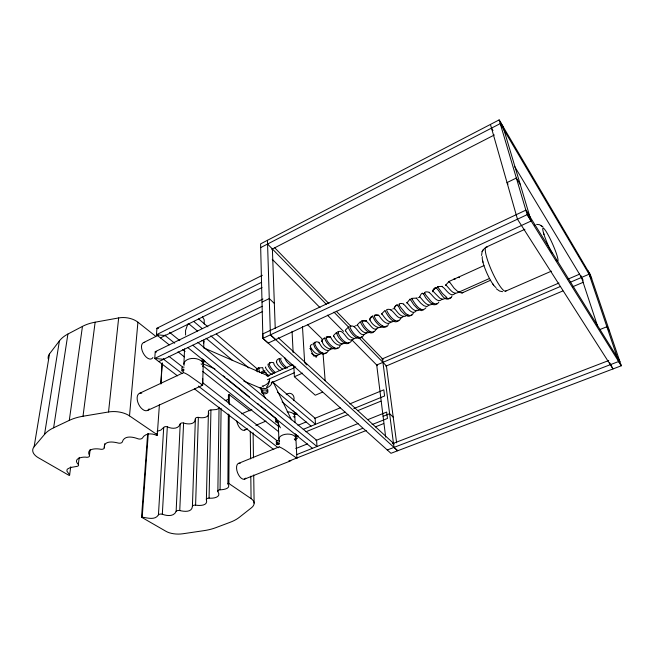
<?xml version="1.0" encoding="UTF-8"?>
<svg xmlns="http://www.w3.org/2000/svg" width="654" height="654" viewBox="0 0 654 654"><rect width="100%" height="100%" fill="white"/><g stroke="black" fill="none" stroke-linecap="round" stroke-linejoin="round"><path stroke-width="0.98" d="M250.809 476.186L251.079 498.626A16.088 8.052 -1.1 0 1 251.537 507.708L239.282 517.355A37.515 18.598 -0.1 0 1 230.159 522.284L215.812 527.68A37.278 18.271 0.3 0 1 203.999 530.639L182.842 533.762A15.663 7.488 0.6 0 1 165.985 531.318L141.534 517.224C145.155 517.012 154.843 521.213 158.44 514.821A2.673 1.3 1.3 0 1 162.315 514.265C166.86 515.908 173.776 516.873 176.13 511.428A2.681 1.316 0.8 0 1 179.752 510.545C184.027 511.575 191.957 512.638 192.407 506.392A2.69 1.333 0.3 0 1 195.595 505.133C199.535 505.771 208.373 506 206.386 499.681A2.714 1.365 -0.1 0 1 209.076 498.103C213 498.65 221.919 497.326 217.856 491.612A2.747 1.406 -0.4 0 1 220.071 489.789C223.308 489.805 231.541 488.603 227.894 483.78L228.336 414.056M228.409 402.938L228.426 394.722L229.006 394.444L250.024 410.916M251.079 498.626L228.859 483.502L229.243 414.775M229.301 404.671L229.358 394.558M294.308 438.834L294.537 439.308M220.071 489.789L221.093 408.317M217.856 491.612L219.057 407.189M202.765 378.576L202.626 385.157L203.304 361.621M209.076 498.103L210.94 409.968L216.605 409.527L219.523 408.088M206.386 499.681L208.43 411.636A2.526 1.463 0.7 0 1 210.94 409.968M481.573 255.477L482.104 251.594L484.671 248.095M203.713 347.38L203.893 341.274M195.595 505.133L198.366 417.375C202.438 418.388 210.523 417.775 208.43 411.636M192.407 506.392L195.391 418.691A2.51 1.431 1.1 0 1 198.366 417.375M394.288 308.892C393.634 307.413 397.828 303.031 397.894 305.851M179.752 510.545L183.586 423.024C187.772 424.471 195.342 424.855 195.391 418.691M183.888 364.155L184.583 348.868M176.13 511.428L180.21 423.939A2.493 1.406 1.7 0 1 183.586 423.024M373.025 316.716C371.913 315.473 375.314 321.67 376.271 322.34C378.396 324.866 382.296 329.33 385.786 326.632M202.127 340.857L202.021 340.432M445.505 285.316L449.085 281.424L483.976 265.606M442.21 286.787C445.292 287.719 450.099 298.338 455.094 293.564M162.315 514.265L167.326 426.849A2.493 1.398 2.3 0 0 163.713 427.414L160.778 430.136L157.099 431.338M449.053 281.449L449.184 282.226M158.44 514.821L163.713 427.414M182.196 373.606L163.631 359.275L163.68 358.531M174.7 343.211L165.143 335.559L165.192 334.848M159.429 404.409L157.23 435.417L156.649 435.376L156.788 433.34M160.819 383.064L162.078 363.763M160.909 384.021L162.29 362.831M142.22 516.848L148.286 433.504M141.534 517.224L147.641 433.896M325.324 338.322C323.509 337.276 326.975 343.342 327.875 344.086C329.968 346.833 334.57 351.206 337.84 347.748M330.883 348.77C329.305 351.68 325.291 350.397 323.444 348.468C319.863 346.506 319.986 339.663 314.541 342.41C315.073 347.871 324.024 358.278 328.398 350.838M429.179 292.559C432.237 294.218 437.224 304.347 442.071 299.205M157.442 434.894L129.508 415.879L137.92 322.201A17.421 11.044 6.1 0 0 118.668 317.934L95.132 322.193A39.869 24.582 6.3 0 0 82.453 326.395L67.893 334.047A39.657 24.092 6.7 0 0 59.4 340.922L49.524 353.855A17.045 10.153 7.8 0 0 48.257 358.997M49.524 353.855L34.114 446.764A18.459 9.614 5.8 0 0 38.365 457.751L68.964 475.335L69.684 475.017L66.871 471.052L67.207 469.22L70.215 467.577L76.51 466.457A2.984 1.537 4.8 0 0 78.333 464.422C72.226 458.699 82.42 456.402 86.868 457.301A3.017 1.586 4.6 0 0 89.443 455.462C85.633 448.309 96.563 448.301 100.896 449.282A3.041 1.627 4.3 0 0 104.264 447.786L104.697 443.731M34.114 446.764L44.546 434.395A42.951 22.841 4.9 0 1 53.628 427.79L69.291 420.375A43.197 23.34 4.5 0 1 83.009 416.246L108.531 411.979L118.668 317.934M89.443 455.462L90.17 449.396M332.355 348.884C327.384 350.364 317.721 341.306 324.744 337.783M78.333 464.422L79.232 457.383M83.009 416.246L95.132 322.193M201.407 364.458L201.146 363.796M69.626 474.943L70.706 466.858M69.291 420.375L82.453 326.395M423.604 309.808L421.233 310.65L417.963 309.089L413.712 304.699L410.123 299.082L406.821 303.023M53.628 427.79L67.893 334.047M416.508 310.209C412.535 317.288 405.415 304.87 403.649 304.429M44.546 434.395L59.4 340.922M376.23 328.995C372.461 337.562 363.166 326.183 361.907 320.942C368.864 317.313 371.791 334.75 378.829 327.302M204.261 324.073L204.171 319.692L202.405 316.732M366.395 320.705L366.575 321.425M360.877 322.218C359.594 321.228 363.33 327.662 364.433 328.463C366.444 331.087 371.398 335.347 374.08 331.308M293.589 400.6C295.706 395.801 290.49 390.708 286.207 394.714M258.894 368.521A7.022 3.156 65.8 0 0 257.177 368.423L256.303 371.08M436.807 303.701C433.537 307.118 429.286 301.911 427.16 299.475C423.988 297.137 423.236 288.071 419.549 297.243M297.366 435.916L296.548 435.948L297.251 435.711M400.951 317.975C397.158 326.567 388.182 314.77 386.498 309.808C393.602 306.097 396.945 323.28 403.706 316.168M366.771 332.494C359.651 340.799 356.798 322.635 349.825 326.485C351.002 331.823 360.338 342.949 364.106 334.407M317.19 355.457L316.315 356.512L314.868 356.07M361.662 337.145C358.392 340.603 353.863 336.025 351.778 333.344C350.863 332.641 347.397 326.518 348.884 327.654M316.838 355.989L317.043 355.392M452.053 295.935L451.113 297.652M413.377 312.964C412.134 317.828 406.387 314.836 404.466 312.113C402.905 309.489 393.994 301.641 403.673 303.857M391.076 309.546L391.157 310.282M388.337 324.122C386.154 334.57 365.995 311.247 378.658 315.163C381.192 318.751 386.416 326.591 391.035 322.038M354.231 338.682C346.685 344.846 344.944 328.341 337.922 331.815C338.936 337.063 347.495 347.781 351.934 340.35M337.202 333.327C335.159 331.022 338.772 338.249 339.745 338.747C341.829 341.486 346.424 345.925 349.694 342.467M340.088 345.631C337.137 356.177 318.048 333.295 330.654 337.211M438.883 302.066C437.215 306.374 432.131 302.9 430.299 300.538C428.91 297.848 419.198 289.967 429.294 292.256M180.21 423.939C178.354 429.441 171.593 428.861 167.326 426.849M262.957 368.047C261.796 369.044 266.742 375.322 269.62 375.649M425.942 307.83C420.833 313.994 414.301 302.859 411.767 298.551M482.104 251.594L482.341 251.111M482.677 250.425L482.922 249.934M449.887 297.872C441.802 305.001 436.978 278.252 432.49 291.782M411.113 315.13L411.382 314.705M398.793 320.305C393.602 326.24 386.097 313.291 385.214 310.879M386.097 326.264L386.367 325.839M316.021 357.46L316.332 357.027M428.918 305.279L426.784 306.612L423.808 305.671L420.661 303.072L416.394 298.093L411.668 298.379L411.922 299.099M342.483 343.767C338.004 348.141 332.346 340.979 330.515 336.957M279.708 358.686C277.484 360.526 283.427 367.196 286.002 368.643M319.087 354.231C317.133 357.002 313.364 355.31 311.476 353.397M326.142 352.956L323.199 354.28L319.234 352.506L314.909 347.601L313.143 343.048L313.765 343.554M282.536 369.044C279.454 367.123 272.726 361.384 279.144 358.457M333.842 336.532L333.466 335.616L336.499 332.461M345.582 330.989L345.312 330.245L348.394 327.065M357.476 325.39L357.305 324.834L360.428 321.613M372.625 316.086L369.453 319.324L369.633 320.076M273.993 363.215C272.195 362.937 278.359 370.883 280.427 370.597M372.657 316.078C364.875 318.531 376.541 329.698 380.775 327.262M381.838 314.345L381.756 313.757L384.977 310.487M394.182 308.157C398.278 299.843 398.875 310.454 402.398 312.236C404.368 314.321 407.892 317.967 410.818 315.498M435.932 287.384L432.507 290.801M458.078 292.567C452.821 295.461 449.143 287.67 445.66 284.858M393.602 321.376C388.501 324.114 384.462 317.247 381.756 313.757M419.541 296.695C422.811 299.548 426.31 306.889 431.607 304.502M442.39 286.354L437.542 286.656L437.681 287.433M356.822 337.799C351.901 340.481 347.519 334.129 345.337 330.286M418.715 310.258C413.467 312.604 409.886 305.549 406.796 302.434M444.671 298.665L442.815 299.344L439.799 298.15L432.596 290.793L435.916 287.4L436.087 288.161M416.394 298.093L416.32 298.518M228.45 399.316L225.131 400.624M394.19 308.14C397.076 311.353 400.346 317.591 405.554 316.242M368.725 332.575C363.624 334.635 359.716 328.61 357.321 324.825M321.147 353.806C316.25 355.923 311.974 350.201 310.192 346.228M344.421 343.473C339.524 345.206 335.674 339.598 333.565 335.87M260.676 247.604L500.228 123.606L591.715 278.678L589.082 274.214L569.977 282.381M271.729 249.321L494.342 134.977M262.36 275.293L156.919 328.251L156.453 334.725L169.231 344.862M261.641 282.266L156.453 334.725L165.143 335.559M143.7 342.524L158.252 335.281M160.443 337.889L262.025 287.531M262.965 299.001L155.227 351.713L154.745 358.466L177.455 375.846M356.332 325.488L355.441 325.888M392.735 309.04L393.193 308.811M262.009 302.115L269.276 298.576L274.345 303.423M262.238 306.268L154.745 358.466L163.631 359.275M418.02 297.627L418.495 297.398M158.832 361.588L262.622 311.492M617.204 357.272L619.869 361.564L525.865 210.155L262.785 333.941L262.9 338.363L268.156 343.088L531.146 220.995L502.901 126.32L499.133 119.911L260.586 243.877L262.9 338.363L390.978 453.304L621.3 365.782L590.488 275.081L587.864 270.609L618.643 361.507L621.3 365.782L527.189 214.643L499.133 119.911L590.488 275.081M139.482 393.356L183.521 372.666M262.9 338.363L527.198 214.643L531.138 220.995M486.045 247.212L524.892 229.276M147.542 410.45L202.577 385.255M267.282 376.099L292.918 364.646M320.975 353.626L322.414 352.98M332.714 348.386L334.169 347.74M344.601 343.088L346.072 342.434M356.634 337.726L358.122 337.055M368.815 332.289L370.327 331.619M381.151 326.787L382.68 326.109M393.651 321.212L395.196 320.525M406.298 315.571L407.867 314.876M419.108 309.857L420.694 309.154M432.09 304.069L433.692 303.358M445.243 298.208L446.87 297.48L442.415 293.458L437.542 286.656M489.388 278.522L458.56 292.273L454.121 288.201L449.151 281.457M293.916 367.703L295.714 366.91M462.239 292.861L490.598 280.247M267.388 379.761L293.106 368.325M271.157 382.966L294.21 372.78M293.818 365.684L294.382 376.729L302.516 373.156M505.673 291.112L551.387 271.157M241.637 413.827L251.831 409.42M381.822 359.087L558.966 283.019M567.934 279.168L579.681 274.116M376.712 365.006L560.069 286.615M322.381 392.196L315.277 395.22L294.382 376.729M385.762 366.207L562.832 290.956M572.691 286.763L583.54 282.152M244.759 430.038L247.523 428.869M255.82 425.37L265.965 421.086M298.003 425.304L306.162 421.936M314.402 418.527L340.391 407.785M349.784 403.902L383.824 389.825L384.609 395.964L353.83 408.595M303.235 429.343L345.214 412.126M305.925 431.779L347.936 414.628M357.624 410.671L380.906 401.164M294.701 439.382L297.488 438.254M238.816 463.277L279.16 446.862M295.837 448.546L307.462 443.878M315.857 440.502L358.073 423.547M367.81 419.639L386.661 412.069L387.479 418.446L372.101 424.569M383.089 416.312L389.62 413.696L393.218 417.146M599.734 329.608L606.871 326.747L609.528 331.112M296.973 454.489L362.267 428.484M289.877 460.768L288.896 460.751M290.695 460.441L296.164 458.266M297.006 457.939L366.265 430.479M375.396 426.866L383.677 423.579M244.334 479.194L290.875 460.751M392.326 443.747L608.76 360.517M387.266 449.968L618.643 361.507M262.565 367.687L258.379 367.94L259.785 372.437M273.585 362.708C264.044 360.501 272.955 371.006 275.587 372.666M536.599 224.371L539.591 224.714L543.098 227.11M361.907 320.942L366.387 320.713L361.948 320.934L362.357 321.555M326.166 337.145L330.523 336.949M502.624 291.692L499.533 291.038L496.263 288.725M156.608 351.844L155.227 351.713L155.865 352.204M158.538 328.414L156.919 328.251L157.54 328.749M258.592 367.785L259.515 368.496M269.522 362.831L270.2 363.289M183.684 372.657L185.213 373.279A19.056 1.341 34.7 0 1 188.924 375.371L202.568 385.043M202.413 385.255L201.399 384.871M313.209 355.85L314.558 355.825A6.393 2.493 65.8 0 1 312.53 353.397M279.34 446.87L281.408 447.859A16.873 1.055 34.2 0 1 285.177 450.083L296.81 458.209M296.671 458.38L296.082 458.143M272.334 374.39C270.012 374.75 263.709 366.265 265.794 366.976M314.615 342.385L315.163 342.925M292.011 365.7C288.716 364.564 285.209 360.706 284.809 357.763M156.649 435.376C151.949 433.136 145.278 432.973 142.376 438.074A3.057 1.676 3.1 0 1 138.035 438.809C132.975 436.872 124.26 435.024 122.282 441.973A3.057 1.66 3.8 0 1 118.309 443.077C113.633 441.793 103.708 440.24 104.264 447.786M202.781 363.73L214.904 368.864M243.836 381.102L261.559 388.607M203.271 347.666L268.295 375.895M318.85 342.222L319.201 342.909M326.232 337.121L326.747 337.677M276.348 361.449L276.781 361.989M337.987 331.799L338.47 332.371M287.384 368.022C284.776 366.6 278.906 359.913 281.048 358.073M263.407 386.866L262.123 386.073A7.194 5.485 -26.5 0 0 269.652 379.377M228.859 483.502L227.894 483.78M321.76 340.897L322.12 341.625M274.222 373.279C272.342 372.886 265.475 363.322 268.868 363.894M309.792 348.435L310.781 349.162A5.943 2.322 65.8 0 1 310.593 348.353A6.646 2.591 65.8 0 1 312.277 344.658M194.459 388.852L273.805 449.584M198.334 386.073L278.244 447.777M168.879 356.291L182.523 366.935M202.585 382.59L277.231 440.837M542.191 226.276L542.607 226.603M541.177 225.475L541.618 225.826M137.92 322.201L155.636 336.23M178.019 351.844L184.403 356.912M202.781 371.497L278.661 431.73M182.662 349.588L185.057 351.5M203.369 366.166L279.021 426.743M169.517 332.297L179.817 340.62M223.374 375.846L224.96 377.121M226.537 378.404L249.509 396.97M257.423 403.379L259.009 404.654M260.594 405.938L266.137 410.418M267.723 411.701L276.429 418.74A1.594 0.916 -2.2 0 0 275.718 420.097M187.812 347.601L312.473 448.317M192.775 345.206L316.994 446.519L316.577 440.216L197.753 342.328M188.834 323.82L197.451 331.03M206.075 338.249L232.718 360.542M282.078 401.867L311.075 426.13M193.69 321.408L202.225 328.619M210.76 335.829L248.782 367.94M277.492 392.196L315.514 424.307L315.105 418.241L273.168 382.476M198.603 318.899L207.923 326.845M216.466 334.129L257.627 369.232M293.172 411.014L292.935 410.516M267.453 240.304L270.413 334.848L397.681 450.753L394.002 447.401L382.476 358.809M270.413 334.848L275.645 339.614M278.22 337.693L394.166 443.952M305.41 363.591L306.881 364.94M307.699 324.866L321.891 338.666L322.128 341.674M272.26 259.319L319.986 307.617M327.441 315.154L343.497 331.406M351.852 339.859L377.383 365.692M293.433 416.917L293.221 416.459M267.568 244.04L326.55 304.527M333.965 312.13L348.525 327.057M358.923 337.717L386.424 365.921M274.778 247.858L328.946 303.66M336.279 311.214L350.945 326.33M361.229 336.924L383.146 359.496M493.557 285.021L492.487 283.509M508.011 184.158L507.03 182.58L516.349 178.035L520.232 184.42M525.865 210.155L529.805 216.515M491.506 128.119L492.985 130.571M514.616 166.468L583.188 280.272M374.382 315.792L374.137 315.408L378.674 315.441M399.014 304.135L399.3 304.821M259.916 387.503L261.739 391.084M262.646 392.882L265.385 398.253M275.399 417.963L280.402 427.822M273.094 381.895L291.48 419.852M257.823 371.913L257.365 370.843M410.123 299.091L410.377 299.802M580.858 275.522L597.625 326.281M609.667 362.757L613.011 368.938L517.461 219.196L490.451 124.423M354.46 326.73L354.288 326.191M543.981 234.492L543.433 232.661M424.716 293.303L424.503 292.575M423.154 294.014L422.942 293.286M482.979 262.262L482.554 260.431M185.589 335.044L185.548 330.483L187.33 325.34A18.14 14.65 -63.4 0 1 188.393 323.485M454.955 279.413L454.882 278.898A9.63 0.499 72.9 0 1 454.865 278.743L454.448 279.078A11.559 4.57 68.2 0 0 453.753 279.127M386.391 365.668L396.626 442.848M376.679 364.752L385.672 437.101M458.233 277.541L458.225 277.394A9.581 0.523 73.2 0 1 458.233 277.329A7.873 2.714 65.8 0 1 459.549 277.672M323.06 353.7L325.161 380.759M302.459 326.444L304.674 362.921M292.052 331.276L293.139 352.522M296.883 458.307L295.706 434.485M294.799 416.312L295.101 422.37M272.375 248.708L275.244 328.553M278.261 422.026L278.874 439.21M253.106 432.801L253.466 457.882M253.711 474.968L254.12 503.114M250.269 431.313L250.605 458.855M267.233 375.053A3.196 1.954 -1.5 0 1 267.094 375.233M261.428 373.516A3.196 1.954 -1.5 0 1 266.276 372.821M261.559 371.864A3.188 1.962 -1.5 0 1 265.099 370.99M277.999 422.182A1.602 0.916 -2.2 0 1 275.604 421.814A1.602 0.916 -2.2 0 1 276.895 420.547M277.026 442.513A1.627 0.899 -2.3 0 1 276.34 441.336A1.627 0.899 -2.3 0 1 278.465 440.853A1.627 0.899 -2.3 0 1 279.299 441.998M298.559 436.014A1.643 0.916 -3 0 1 296.851 436.807A1.643 0.916 -3 0 1 295.314 436.014A1.643 0.916 -3 0 1 296.614 435M295.919 434.689A1.643 0.924 -3 0 1 295.289 433.684M297.227 413.99A1.61 0.932 -3 0 1 295.24 414.473A1.61 0.932 -3 0 1 294.251 413.418A1.61 0.932 -3 0 1 295.976 412.649M294.684 412.412A1.61 0.932 -3 0 1 294.112 411.734M205.487 361.31A1.864 1.161 1.6 0 1 202.307 361.294A1.864 1.161 1.6 0 1 203.721 359.545M202.38 359.209A1.864 1.161 1.6 0 1 202.086 358.67M183.472 371.447A1.848 1.128 2.4 0 1 181.648 370.09A1.848 1.128 2.4 0 1 184.036 369.257M182.139 368.897A1.848 1.128 2.5 0 1 182.041 367.548A1.848 1.128 2.5 0 1 184.126 367.164M203.721 340.039A9.467 6.025 2.4 0 1 203.394 343.088M152.905 357.542A9.066 4.897 62.7 0 1 143.283 353.234A9.066 4.897 62.7 0 1 144.73 342.369M287.171 411.775A8.371 4.823 -2.6 0 1 294.635 417.301M279.601 441.009A8.527 4.75 -2.7 0 1 287.327 434.084A8.527 4.75 -2.7 0 1 295.216 440.453M272.268 381.495A7.169 5.477 -26.4 0 1 267.012 387.748M261.796 387.994A7.169 5.477 -26.4 0 1 260.627 387.446M267.028 375.797A7.169 3.45 -66.7 0 1 268.606 376.083M269.669 379.271A7.169 3.45 -66.7 0 1 266.448 387.274M261.902 388.525A7.169 3.45 -66.7 0 1 261.747 388.296M184.093 365.373A9.671 5.96 2 0 1 194.124 358.425A9.671 5.96 2 0 1 202.715 366.469M149.128 408.824A9.45 5.371 64.5 0 1 138.583 404.172A9.45 5.371 64.5 0 1 141.763 393.193M108.531 411.979A18.909 10.529 4.3 0 1 129.508 415.879M245.757 478.099A8.437 4.243 68.9 0 1 237.541 472.679A8.437 4.243 68.9 0 1 240.165 463.367M245.364 429.441A8.077 3.932 67.1 0 1 240.639 428.787A8.077 3.932 67.1 0 1 236.707 421.012M312.432 353.209A5.968 2.33 65.8 0 1 312.023 352.449A7.169 2.788 65.8 0 1 310.846 349.383M461.814 292.845A8.445 3.72 54.2 0 1 458.487 291.594M463.138 292.354A8.837 4.406 66.4 0 1 461.896 292.967M256.384 369.706A8.003 1.946 55 0 1 257.349 368.709M450.5 297.864A8.412 4.316 66.6 0 1 446.935 298.273M451.088 297.619A8.674 4.439 63.9 0 1 450.606 298.028M534.498 224.976A24.599 3.27 66 0 1 534.956 225.189M506.18 290.556A24.043 4.488 66 0 1 491.546 270.511A24.043 4.488 66 0 1 487.083 247.277M556.145 259.981A18.075 2.281 66 0 0 557.257 256.343L556.709 254.545A18.075 2.281 66 0 0 547.218 233.282L546.237 231.647A18.075 2.281 66 0 0 543.327 232.26A18.075 2.281 66 0 0 551.951 253.131M495.969 287.531A17.568 3.393 65.9 0 1 486.789 272.865A17.568 3.393 65.9 0 1 482.309 256.63M276.691 421.446L277.5 421.438L276.691 421.421M277.451 443.674L278.277 443.657L277.451 443.674M295.412 413.573L296.229 413.565L295.42 413.549M183.006 370.278L183.938 370.36L183.014 370.246M203.41 360.656L204.35 360.714L203.419 360.632M262.851 391.991A3.237 1.937 -1.6 0 0 267.895 390.43A3.237 1.937 -1.6 0 0 263.251 388.631A3.237 1.937 -1.6 0 0 262.851 391.991M262.883 393.528A3.245 1.937 -1.6 0 0 267.936 391.967A3.245 1.937 -1.6 0 0 263.284 390.168A3.245 1.937 -1.6 0 0 262.883 393.528M277.083 444.491A1.627 0.899 -2.3 0 0 279.487 443.608A1.627 0.899 -2.3 0 0 277.018 442.93A1.627 0.899 -2.3 0 0 277.083 444.491"/></g></svg>
